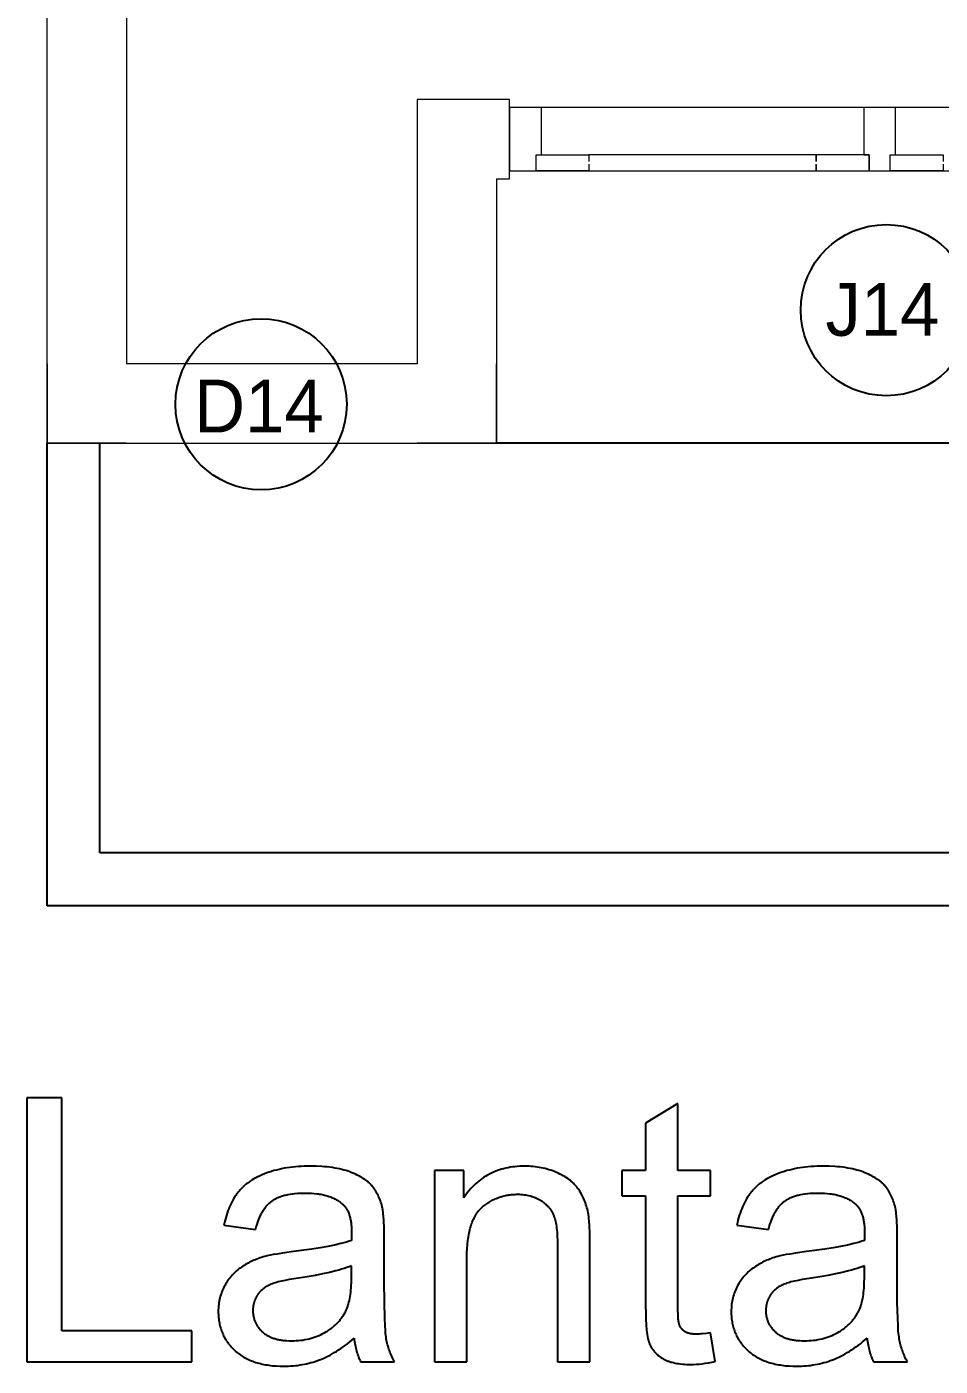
# Model space of a CAD drawing. Header units: metres. Extents: x 0 to 2861, y -1 to 1496.
# Drawn here: x 18.336 to 20.064, y 2.229 to 4.762 of the extents above; entities that cross this region are included whole.
import ezdxf

# ---------------------------------------------------------------- set-up
doc = ezdxf.new("R2010")
doc.units = ezdxf.units.M
doc.layers.add('ARS-KUSEN', color=25, linetype='Continuous', lineweight=9)
doc.layers.add('ARS_DINDING', color=1, linetype='Continuous', lineweight=15)
for name, color, linetype in [('ARS-LANTAI', 2, 'Continuous'), ('Default', 18, 'Continuous'), ('TEKS', 7, 'Continuous')]:
    doc.layers.add(name, color=color, linetype=linetype)

msp = doc.modelspace()

# ---------------------------------------------------------------- linework, layer by layer
at = {"layer": 'ARS-KUSEN'}
for points in [[(19.2498, 4.49), (19.2998, 4.49), (19.2998, 4.52), (19.3098, 4.52), (19.3098, 4.61), (19.2498, 4.61)], [(20.6498, 4.61), (19.2498, 4.61), (19.2498, 4.49), (20.6498, 4.49)], [(19.9298, 4.49), (19.9698, 4.49), (19.9698, 4.52), (19.9798, 4.52), (19.9798, 4.61), (19.9198, 4.61), (19.9198, 4.52), (19.9298, 4.52)]]:
    msp.add_lwpolyline(points, close=True, dxfattribs=at)
for points in [[(19.3998, 4.5025), (19.3998, 4.49), (19.2998, 4.49), (19.2998, 4.52), (19.3998, 4.52), (19.3998, 4.5075)], [(19.8298, 4.5075), (19.8298, 4.52), (19.3998, 4.52), (19.3998, 4.5075)], [(19.8298, 4.5025), (19.8298, 4.49), (19.9298, 4.49), (19.9298, 4.52), (19.8298, 4.52), (19.8298, 4.5075)], [(20.0698, 4.5025), (20.0698, 4.49), (19.9698, 4.49), (19.9698, 4.52), (20.0698, 4.52), (20.0698, 4.5075)], [(19.3998, 4.5025), (19.3998, 4.49), (19.8298, 4.49), (19.8298, 4.5025)]]:
    msp.add_lwpolyline(points, dxfattribs=at)
at = {"layer": 'ARS-LANTAI'}
for points in [[(18.3748, 3.1), (18.3748, 3.975)], [(18.4748, 3.2), (18.4748, 3.975)], [(20.6748, 3.975), (19.2248, 3.975)], [(21.3748, 3.2), (18.4748, 3.2)], [(21.3748, 3.1), (18.3748, 3.1)]]:
    msp.add_lwpolyline(points, dxfattribs=at)
at = {"layer": 'ARS_DINDING', "color": 251}
for points in [[(18.5248, 3.975), (18.3748, 3.975), (18.3748, 8.1)], [(18.5248, 8.1), (18.5248, 4.125)], [(19.2248, 4.475), (19.2498, 4.475), (19.2498, 4.625), (19.0748, 4.625), (19.0748, 4.125)], [(19.2248, 4.475), (19.2248, 3.975), (19.0748, 3.975)], [(18.3748, 4.125), (18.3748, 3.975), (19.2248, 3.975), (19.2248, 4.125)], [(19.0748, 4.125), (18.5248, 4.125)]]:
    msp.add_lwpolyline(points, dxfattribs=at)
at = {"layer": 'Default'}
for points in [[(18.4025, 2.7368), (18.3364, 2.7368)], [(18.3364, 2.7368), (18.3364, 2.2372)], [(18.4025, 2.2961), (18.4025, 2.7368)], [(19.5681, 2.7256), (19.5071, 2.6888)], [(19.5681, 2.5991), (19.5681, 2.7256)], [(19.5071, 2.6888), (19.5071, 2.5991)], [(19.0095, 2.5272), (19.0088, 2.5303), (19.008, 2.5334), (19.0072, 2.5364), (19.0063, 2.5393), (19.0053, 2.5421), (19.0043, 2.5449), (19.0032, 2.5476), (19.002, 2.5502), (19.0008, 2.5528), (18.9995, 2.5553), (18.9981, 2.5578), (18.9967, 2.5601), (18.9952, 2.5624), (18.9937, 2.5647), (18.9921, 2.5669), (18.9904, 2.569), (18.9896, 2.57), (18.9887, 2.571), (18.9877, 2.572), (18.9868, 2.573), (18.9858, 2.574), (18.9848, 2.575), (18.9837, 2.5759), (18.9826, 2.5769), (18.9815, 2.5778), (18.9804, 2.5787), (18.9792, 2.5797), (18.978, 2.5806), (18.9756, 2.5823), (18.973, 2.5841), (18.9702, 2.5858), (18.9674, 2.5874), (18.9644, 2.589), (18.9613, 2.5906), (18.9581, 2.5921), (18.9548, 2.5936), (18.9514, 2.595), (18.9478, 2.5964), (18.9441, 2.5977), (18.9403, 2.5989), (18.9363, 2.6001), (18.9322, 2.6012), (18.928, 2.6021), (18.9236, 2.603), (18.9191, 2.6038), (18.9145, 2.6046), (18.9097, 2.6052), (18.9048, 2.6058), (18.8998, 2.6062), (18.8946, 2.6066), (18.8838, 2.6071), (18.8725, 2.6073), (18.8667, 2.6072), (18.861, 2.6071), (18.8554, 2.6068), (18.8498, 2.6065), (18.8444, 2.606), (18.8391, 2.6055), (18.8338, 2.6048), (18.8286, 2.6041), (18.8235, 2.6033), (18.8185, 2.6023), (18.8136, 2.6013), (18.8088, 2.6001), (18.804, 2.5989), (18.7994, 2.5975), (18.7948, 2.5961), (18.7904, 2.5945), (18.786, 2.5929), (18.7818, 2.5911), (18.7776, 2.5893), (18.7737, 2.5874), (18.7698, 2.5855), (18.7661, 2.5834), (18.7625, 2.5812), (18.7591, 2.579), (18.7574, 2.5779), (18.7558, 2.5767), (18.7541, 2.5755), (18.7526, 2.5743), (18.751, 2.573), (18.7495, 2.5718), (18.748, 2.5705), (18.7466, 2.5692), (18.7452, 2.5679), (18.7438, 2.5665), (18.7424, 2.5652), (18.7411, 2.5638), (18.7398, 2.5624), (18.7386, 2.561), (18.7373, 2.5595), (18.7362, 2.558), (18.735, 2.5566), (18.7339, 2.555), (18.7327, 2.5535), (18.7316, 2.5519), (18.7295, 2.5486), (18.7274, 2.5453), (18.7255, 2.5418), (18.7236, 2.5382), (18.7218, 2.5345), (18.7201, 2.5307), (18.7184, 2.5267), (18.7169, 2.5226), (18.7154, 2.5185), (18.714, 2.5142), (18.7127, 2.5098), (18.7114, 2.5052), (18.7103, 2.5006), (18.7092, 2.4958)], [(19.1629, 2.5991), (19.1077, 2.5991)], [(19.1077, 2.5991), (19.1077, 2.2372)], [(19.4018, 2.4597), (19.4016, 2.4794), (19.401, 2.4959), (19.4005, 2.503), (19.3999, 2.5092), (19.3996, 2.5121), (19.3992, 2.5147), (19.3988, 2.5171), (19.3984, 2.5194), (19.3977, 2.5226), (19.3969, 2.5258), (19.3961, 2.529), (19.3952, 2.532), (19.3942, 2.5351), (19.3932, 2.538), (19.3921, 2.541), (19.3909, 2.5438), (19.3897, 2.5466), (19.3884, 2.5494), (19.387, 2.5521), (19.3856, 2.5547), (19.3841, 2.5573), (19.3826, 2.5598), (19.381, 2.5623), (19.3793, 2.5647), (19.3784, 2.5659), (19.3776, 2.567), (19.3766, 2.5682), (19.3757, 2.5693), (19.3747, 2.5705), (19.3737, 2.5716), (19.3727, 2.5727), (19.3716, 2.5738), (19.3705, 2.5748), (19.3694, 2.5759), (19.3683, 2.5769), (19.3671, 2.578), (19.366, 2.579), (19.3647, 2.58), (19.3635, 2.581), (19.3622, 2.5819), (19.3596, 2.5838), (19.3569, 2.5857), (19.354, 2.5875), (19.3511, 2.5892), (19.348, 2.5909), (19.3449, 2.5925), (19.3416, 2.594), (19.3382, 2.5955), (19.3348, 2.597), (19.3313, 2.5983), (19.3278, 2.5995), (19.3242, 2.6007), (19.3206, 2.6017), (19.3169, 2.6027), (19.3132, 2.6036), (19.3095, 2.6044), (19.3057, 2.605), (19.3019, 2.6056), (19.298, 2.6061), (19.2941, 2.6066), (19.2902, 2.6069), (19.2862, 2.6071), (19.2822, 2.6072), (19.2781, 2.6073), (19.2734, 2.6072), (19.2688, 2.6071), (19.2643, 2.6068), (19.2598, 2.6064), (19.2554, 2.6058), (19.2511, 2.6052), (19.2468, 2.6044), (19.2426, 2.6036), (19.2385, 2.6026), (19.2345, 2.6015), (19.2305, 2.6002), (19.2266, 2.5989), (19.2227, 2.5975), (19.219, 2.5959), (19.2153, 2.5942), (19.2116, 2.5924), (19.2081, 2.5905), (19.2046, 2.5884), (19.2011, 2.5863), (19.1978, 2.584), (19.1945, 2.5816), (19.1913, 2.5791), (19.1881, 2.5765), (19.185, 2.5737), (19.182, 2.5709), (19.1791, 2.5679), (19.1762, 2.5648), (19.1734, 2.5616), (19.1707, 2.5583), (19.168, 2.5549), (19.1654, 2.5513), (19.1629, 2.5476)], [(19.1629, 2.5476), (19.1629, 2.5991)], [(19.5071, 2.5991), (19.4621, 2.5991)], [(19.4621, 2.5991), (19.4621, 2.5514)], [(19.6298, 2.5991), (19.5681, 2.5991)], [(19.6298, 2.5514), (19.6298, 2.5991)], [(19.9799, 2.5272), (19.9791, 2.5303), (19.9784, 2.5334), (19.9775, 2.5364), (19.9766, 2.5393), (19.9756, 2.5421), (19.9746, 2.5449), (19.9735, 2.5476), (19.9724, 2.5502), (19.9711, 2.5528), (19.9698, 2.5553), (19.9685, 2.5578), (19.9671, 2.5601), (19.9656, 2.5624), (19.964, 2.5647), (19.9624, 2.5669), (19.9608, 2.569), (19.9599, 2.57), (19.959, 2.571), (19.9581, 2.572), (19.9571, 2.573), (19.9561, 2.574), (19.9551, 2.575), (19.9541, 2.5759), (19.953, 2.5769), (19.9519, 2.5778), (19.9507, 2.5787), (19.9496, 2.5797), (19.9484, 2.5806), (19.9459, 2.5823), (19.9433, 2.5841), (19.9406, 2.5858), (19.9377, 2.5874), (19.9348, 2.589), (19.9317, 2.5906), (19.9285, 2.5921), (19.9252, 2.5936), (19.9217, 2.595), (19.9182, 2.5964), (19.9145, 2.5977), (19.9106, 2.5989), (19.9067, 2.6001), (19.9026, 2.6012), (19.8984, 2.6021), (19.894, 2.603), (19.8895, 2.6038), (19.8848, 2.6046), (19.8801, 2.6052), (19.8752, 2.6058), (19.8701, 2.6062), (19.8649, 2.6066), (19.8542, 2.6071), (19.8428, 2.6073), (19.837, 2.6072), (19.8313, 2.6071), (19.8257, 2.6068), (19.8202, 2.6065), (19.8148, 2.606), (19.8094, 2.6055), (19.8041, 2.6048), (19.799, 2.6041), (19.7939, 2.6033), (19.7889, 2.6023), (19.784, 2.6013), (19.7791, 2.6001), (19.7744, 2.5989), (19.7697, 2.5975), (19.7652, 2.5961), (19.7607, 2.5945), (19.7563, 2.5929), (19.7521, 2.5911), (19.748, 2.5893), (19.744, 2.5874), (19.7402, 2.5855), (19.7365, 2.5834), (19.7329, 2.5812), (19.7294, 2.579), (19.7278, 2.5779), (19.7261, 2.5767), (19.7245, 2.5755), (19.7229, 2.5743), (19.7214, 2.573), (19.7199, 2.5718), (19.7184, 2.5705), (19.7169, 2.5692), (19.7155, 2.5679), (19.7141, 2.5665), (19.7128, 2.5652), (19.7115, 2.5638), (19.7102, 2.5624), (19.7089, 2.561), (19.7077, 2.5595), (19.7065, 2.558), (19.7053, 2.5566), (19.7042, 2.555), (19.7031, 2.5535), (19.702, 2.5519), (19.6998, 2.5486), (19.6978, 2.5453), (19.6958, 2.5418), (19.6939, 2.5382), (19.6921, 2.5345), (19.6904, 2.5307), (19.6888, 2.5267), (19.6872, 2.5226), (19.6857, 2.5185), (19.6843, 2.5142), (19.683, 2.5098), (19.6818, 2.5052), (19.6806, 2.5006), (19.6796, 2.4958)], [(18.7692, 2.4877), (18.7705, 2.4924), (18.7719, 2.4969), (18.7733, 2.5013), (18.7748, 2.5055), (18.7764, 2.5095), (18.7773, 2.5114), (18.7781, 2.5133), (18.779, 2.5151), (18.7799, 2.5169), (18.7808, 2.5186), (18.7818, 2.5203), (18.7828, 2.522), (18.7837, 2.5236), (18.7847, 2.5252), (18.7858, 2.5267), (18.7868, 2.5282), (18.7879, 2.5296), (18.789, 2.531), (18.7901, 2.5323), (18.7912, 2.5336), (18.7924, 2.5348), (18.7935, 2.536), (18.7947, 2.5372), (18.796, 2.5383), (18.7972, 2.5394), (18.7984, 2.5404), (18.7997, 2.5413), (18.801, 2.5423), (18.8024, 2.5432), (18.8038, 2.5441), (18.8052, 2.5449), (18.8067, 2.5457), (18.8083, 2.5465), (18.8098, 2.5473), (18.8115, 2.548), (18.8131, 2.5487), (18.8148, 2.5493), (18.8166, 2.55), (18.8184, 2.5506), (18.8202, 2.5512), (18.8221, 2.5517), (18.824, 2.5522), (18.826, 2.5527), (18.828, 2.5532), (18.8301, 2.5536), (18.8344, 2.5544), (18.8388, 2.555), (18.8434, 2.5556), (18.8482, 2.556), (18.8532, 2.5563), (18.8583, 2.5565), (18.8636, 2.5565), (18.8693, 2.5564), (18.8749, 2.5562), (18.8802, 2.5558), (18.8854, 2.5552), (18.8879, 2.5549), (18.8904, 2.5545), (18.8928, 2.5541), (18.8952, 2.5536), (18.8975, 2.5531), (18.8998, 2.5525), (18.9021, 2.5519), (18.9043, 2.5513), (18.9064, 2.5506), (18.9086, 2.5499), (18.9106, 2.5492), (18.9127, 2.5484), (18.9146, 2.5476), (18.9166, 2.5467), (18.9185, 2.5458), (18.9203, 2.5448), (18.9221, 2.5438), (18.9239, 2.5428), (18.9256, 2.5417), (18.9273, 2.5406), (18.9289, 2.5394), (18.9305, 2.5382), (18.932, 2.537), (18.9335, 2.5357), (18.934, 2.5352), (18.9346, 2.5347), (18.9351, 2.5342), (18.9356, 2.5337), (18.9361, 2.5332), (18.9366, 2.5327), (18.9371, 2.5321), (18.9376, 2.5315), (18.938, 2.531), (18.9385, 2.5304), (18.939, 2.5298), (18.9394, 2.5292), (18.9403, 2.528), (18.9411, 2.5267), (18.9419, 2.5253), (18.9427, 2.524), (18.9434, 2.5226), (18.9441, 2.5211), (18.9448, 2.5196), (18.9454, 2.5181), (18.946, 2.5165), (18.9465, 2.5148), (18.9471, 2.5132), (18.9476, 2.5115), (18.948, 2.5097), (18.9484, 2.5079), (18.9488, 2.506), (18.9492, 2.5042), (18.9495, 2.5022), (18.9498, 2.5003), (18.9501, 2.4982), (18.9503, 2.4962), (18.9505, 2.4941), (18.9506, 2.4919), (18.9508, 2.4875), (18.9509, 2.4829), (18.9505, 2.4669)], [(19.169, 2.4348), (19.1691, 2.4434), (19.1695, 2.4515), (19.17, 2.4593), (19.1708, 2.4668), (19.1713, 2.4704), (19.1718, 2.4739), (19.1724, 2.4774), (19.173, 2.4807), (19.1737, 2.484), (19.1745, 2.4871), (19.1753, 2.4902), (19.1761, 2.4932), (19.177, 2.4961), (19.178, 2.4989), (19.179, 2.5017), (19.1801, 2.5043), (19.1813, 2.5069), (19.1825, 2.5093), (19.1837, 2.5117), (19.185, 2.514), (19.1857, 2.5151), (19.1864, 2.5162), (19.1871, 2.5173), (19.1878, 2.5183), (19.1885, 2.5194), (19.1893, 2.5204), (19.19, 2.5214), (19.1908, 2.5223), (19.1916, 2.5233), (19.1924, 2.5242), (19.1932, 2.5251), (19.194, 2.526), (19.1949, 2.5268), (19.1957, 2.5276), (19.1966, 2.5285), (19.1975, 2.5292), (19.1993, 2.5308), (19.2011, 2.5323), (19.2029, 2.5337), (19.2048, 2.5351), (19.2066, 2.5364), (19.2085, 2.5377), (19.2104, 2.5389), (19.2124, 2.5401), (19.2143, 2.5413), (19.2163, 2.5424), (19.2183, 2.5434), (19.2203, 2.5444), (19.2224, 2.5454), (19.2244, 2.5463), (19.2265, 2.5471), (19.2286, 2.5479), (19.2307, 2.5487), (19.2329, 2.5494), (19.2351, 2.55), (19.2372, 2.5506), (19.2395, 2.5512), (19.2417, 2.5517), (19.2439, 2.5522), (19.2462, 2.5526), (19.2485, 2.5529), (19.2508, 2.5533), (19.2531, 2.5535), (19.2555, 2.5537), (19.2579, 2.5539), (19.2603, 2.554), (19.2627, 2.5541), (19.2651, 2.5541), (19.2682, 2.5541), (19.2712, 2.554), (19.2741, 2.5537), (19.277, 2.5534), (19.2799, 2.553), (19.2826, 2.5526), (19.2854, 2.552), (19.2881, 2.5514), (19.2894, 2.551), (19.2907, 2.5506), (19.292, 2.5502), (19.2933, 2.5498), (19.2946, 2.5494), (19.2959, 2.5489), (19.2971, 2.5484), (19.2984, 2.5479), (19.2996, 2.5474), (19.3008, 2.5468), (19.3021, 2.5462), (19.3032, 2.5456), (19.3044, 2.545), (19.3056, 2.5444), (19.3068, 2.5437), (19.3079, 2.543), (19.309, 2.5423), (19.3101, 2.5416), (19.3112, 2.5409), (19.3123, 2.5402), (19.3133, 2.5394), (19.3144, 2.5386), (19.3154, 2.5378), (19.3163, 2.537), (19.3173, 2.5362), (19.3182, 2.5354), (19.3191, 2.5345), (19.32, 2.5337), (19.3209, 2.5328), (19.3217, 2.5319), (19.3226, 2.531), (19.3234, 2.5301), (19.3242, 2.5292), (19.3249, 2.5282), (19.3257, 2.5273), (19.3264, 2.5263), (19.3271, 2.5253), (19.3277, 2.5243), (19.3284, 2.5233), (19.329, 2.5222), (19.3296, 2.5212), (19.3302, 2.5201), (19.3308, 2.519), (19.3313, 2.5179), (19.3319, 2.5168), (19.3324, 2.5157), (19.3328, 2.5145), (19.3333, 2.5134), (19.3337, 2.5122), (19.3342, 2.511), (19.3346, 2.5097), (19.335, 2.5085), (19.3357, 2.5058), (19.3364, 2.5029), (19.3371, 2.4999), (19.3377, 2.4968), (19.3382, 2.4935), (19.3387, 2.4901), (19.3391, 2.4865), (19.3394, 2.4828), (19.34, 2.4749), (19.3403, 2.4664), (19.3405, 2.4573)], [(19.4621, 2.5514), (19.5071, 2.5514)], [(19.5071, 2.5514), (19.5071, 2.3432)], [(19.5681, 2.3397), (19.5681, 2.5514)], [(19.5681, 2.5514), (19.6298, 2.5514)], [(19.7396, 2.4877), (19.7408, 2.4924), (19.7422, 2.4969), (19.7437, 2.5013), (19.7452, 2.5055), (19.7468, 2.5095), (19.7476, 2.5114), (19.7485, 2.5133), (19.7494, 2.5151), (19.7503, 2.5169), (19.7512, 2.5186), (19.7521, 2.5203), (19.7531, 2.522), (19.7541, 2.5236), (19.7551, 2.5252), (19.7561, 2.5267), (19.7572, 2.5282), (19.7582, 2.5296), (19.7593, 2.531), (19.7604, 2.5323), (19.7616, 2.5336), (19.7627, 2.5348), (19.7639, 2.536), (19.7651, 2.5372), (19.7663, 2.5383), (19.7675, 2.5394), (19.7688, 2.5404), (19.7701, 2.5413), (19.7714, 2.5423), (19.7727, 2.5432), (19.7741, 2.5441), (19.7756, 2.5449), (19.7771, 2.5457), (19.7786, 2.5465), (19.7802, 2.5473), (19.7818, 2.548), (19.7835, 2.5487), (19.7852, 2.5493), (19.7869, 2.55), (19.7887, 2.5506), (19.7906, 2.5512), (19.7925, 2.5517), (19.7944, 2.5522), (19.7964, 2.5527), (19.7984, 2.5532), (19.8004, 2.5536), (19.8047, 2.5544), (19.8091, 2.555), (19.8138, 2.5556), (19.8185, 2.556), (19.8235, 2.5563), (19.8287, 2.5565), (19.834, 2.5565), (19.8397, 2.5564), (19.8452, 2.5562), (19.8506, 2.5558), (19.8557, 2.5552), (19.8582, 2.5549), (19.8607, 2.5545), (19.8631, 2.5541), (19.8655, 2.5536), (19.8679, 2.5531), (19.8702, 2.5525), (19.8724, 2.5519), (19.8746, 2.5513), (19.8768, 2.5506), (19.8789, 2.5499), (19.881, 2.5492), (19.883, 2.5484), (19.885, 2.5476), (19.8869, 2.5467), (19.8888, 2.5458), (19.8907, 2.5448), (19.8925, 2.5438), (19.8942, 2.5428), (19.8959, 2.5417), (19.8976, 2.5406), (19.8992, 2.5394), (19.9008, 2.5382), (19.9024, 2.537), (19.9038, 2.5357), (19.9044, 2.5352), (19.9049, 2.5347), (19.9054, 2.5342), (19.906, 2.5337), (19.9065, 2.5332), (19.907, 2.5327), (19.9074, 2.5321), (19.9079, 2.5315), (19.9084, 2.531), (19.9089, 2.5304), (19.9093, 2.5298), (19.9098, 2.5292), (19.9106, 2.528), (19.9115, 2.5267), (19.9123, 2.5253), (19.913, 2.524), (19.9137, 2.5226), (19.9144, 2.5211), (19.9151, 2.5196), (19.9157, 2.5181), (19.9163, 2.5165), (19.9169, 2.5148), (19.9174, 2.5132), (19.9179, 2.5115), (19.9184, 2.5097), (19.9188, 2.5079), (19.9192, 2.506), (19.9195, 2.5042), (19.9199, 2.5022), (19.9201, 2.5003), (19.9204, 2.4982), (19.9206, 2.4962), (19.9208, 2.4941), (19.921, 2.4919), (19.9212, 2.4875), (19.9212, 2.4829), (19.9209, 2.4669)], [(19.0126, 2.4706), (19.0124, 2.4895), (19.0118, 2.5052), (19.0114, 2.5119), (19.0108, 2.5178), (19.0105, 2.5204), (19.0102, 2.5229), (19.0099, 2.5251), (19.0095, 2.5272)], [(19.9829, 2.4706), (19.9827, 2.4895), (19.9822, 2.5052), (19.9817, 2.5119), (19.9812, 2.5178), (19.9809, 2.5204), (19.9806, 2.5229), (19.9802, 2.5251), (19.9799, 2.5272)], [(18.7092, 2.4958), (18.7692, 2.4877)], [(19.6796, 2.4958), (19.7396, 2.4877)], [(18.9505, 2.4669), (18.946, 2.4654), (18.9412, 2.4639), (18.936, 2.4624), (18.9305, 2.461), (18.9187, 2.4581), (18.9056, 2.4555), (18.8913, 2.4529), (18.8758, 2.4504), (18.8411, 2.4457), (18.8241, 2.4435), (18.8093, 2.4412), (18.8027, 2.4401), (18.7968, 2.4389), (18.7914, 2.4377), (18.7866, 2.4365), (18.7836, 2.4357), (18.7805, 2.4347), (18.7776, 2.4338), (18.7746, 2.4327), (18.7717, 2.4316), (18.7689, 2.4305), (18.7661, 2.4293), (18.7633, 2.4281), (18.7606, 2.4268), (18.7579, 2.4255), (18.7552, 2.4241), (18.7526, 2.4227), (18.75, 2.4212), (18.7474, 2.4197), (18.7449, 2.4181), (18.7425, 2.4164), (18.74, 2.4147), (18.7377, 2.413), (18.7354, 2.4111), (18.7331, 2.4092), (18.7309, 2.4073), (18.7288, 2.4052), (18.7268, 2.4031), (18.7247, 2.401), (18.7228, 2.3987), (18.7209, 2.3964), (18.7191, 2.394), (18.7173, 2.3916), (18.7156, 2.3891), (18.7139, 2.3865), (18.7123, 2.3839), (18.7108, 2.3812), (18.7093, 2.3784), (18.7079, 2.3756), (18.7067, 2.3727), (18.7055, 2.3699), (18.7044, 2.367), (18.7034, 2.364), (18.7025, 2.361), (18.7017, 2.358), (18.701, 2.355), (18.7004, 2.3519), (18.6998, 2.3488), (18.6994, 2.3456), (18.6991, 2.3424), (18.6989, 2.3392), (18.6987, 2.3359), (18.6987, 2.3326), (18.6987, 2.3298), (18.6988, 2.327), (18.6989, 2.3242), (18.6992, 2.3215), (18.6995, 2.3188), (18.6998, 2.3162), (18.7002, 2.3135), (18.7007, 2.3109), (18.7012, 2.3084), (18.7018, 2.3058), (18.7025, 2.3033), (18.7032, 2.3009), (18.704, 2.2984), (18.7048, 2.296), (18.7057, 2.2936), (18.7067, 2.2913), (18.7077, 2.289), (18.7088, 2.2867), (18.71, 2.2845), (18.7112, 2.2822), (18.7125, 2.2801), (18.7138, 2.2779), (18.7152, 2.2758), (18.7167, 2.2737), (18.7182, 2.2716), (18.7198, 2.2696), (18.7215, 2.2676), (18.7232, 2.2657), (18.725, 2.2637), (18.7268, 2.2618), (18.7287, 2.26), (18.7307, 2.2581), (18.7327, 2.2563), (18.7348, 2.2546), (18.737, 2.2529), (18.7391, 2.2513), (18.7414, 2.2497), (18.7437, 2.2482), (18.746, 2.2468), (18.7485, 2.2454), (18.7509, 2.244), (18.7534, 2.2427), (18.756, 2.2415), (18.7586, 2.2404), (18.7613, 2.2392), (18.764, 2.2382), (18.7668, 2.2372), (18.7696, 2.2363), (18.7725, 2.2354), (18.7755, 2.2345), (18.7785, 2.2338), (18.7815, 2.2331), (18.7846, 2.2324), (18.7878, 2.2318), (18.791, 2.2313), (18.7943, 2.2308), (18.7976, 2.2304), (18.801, 2.23), (18.8044, 2.2297), (18.8079, 2.2294), (18.815, 2.2291), (18.8224, 2.229), (18.8269, 2.229), (18.8314, 2.2292), (18.8358, 2.2294), (18.8402, 2.2297), (18.8445, 2.2301), (18.8488, 2.2306), (18.8531, 2.2313), (18.8574, 2.232), (18.8616, 2.2327), (18.8658, 2.2336), (18.8699, 2.2346), (18.874, 2.2357), (18.8781, 2.2368), (18.8821, 2.2381), (18.8861, 2.2395), (18.89, 2.2409), (18.894, 2.2425), (18.898, 2.2441), (18.902, 2.246), (18.906, 2.2479), (18.91, 2.25), (18.914, 2.2522), (18.9181, 2.2546), (18.9222, 2.2571), (18.9263, 2.2597), (18.9305, 2.2625), (18.9346, 2.2654), (18.9388, 2.2684), (18.943, 2.2715), (18.9472, 2.2748), (18.9557, 2.2818)], [(19.0126, 2.3888), (19.0126, 2.4706)], [(19.4018, 2.2372), (19.4018, 2.4597)], [(19.9209, 2.4669), (19.9163, 2.4654), (19.9115, 2.4639), (19.9063, 2.4624), (19.9009, 2.461), (19.889, 2.4581), (19.876, 2.4555), (19.8617, 2.4529), (19.8462, 2.4504), (19.8115, 2.4457), (19.7944, 2.4435), (19.7796, 2.4412), (19.7731, 2.4401), (19.7671, 2.4389), (19.7618, 2.4377), (19.757, 2.4365), (19.7539, 2.4357), (19.7509, 2.4347), (19.7479, 2.4338), (19.745, 2.4327), (19.7421, 2.4316), (19.7392, 2.4305), (19.7364, 2.4293), (19.7336, 2.4281), (19.7309, 2.4268), (19.7282, 2.4255), (19.7255, 2.4241), (19.7229, 2.4227), (19.7203, 2.4212), (19.7178, 2.4197), (19.7153, 2.4181), (19.7128, 2.4164), (19.7104, 2.4147), (19.708, 2.413), (19.7057, 2.4111), (19.7035, 2.4092), (19.7013, 2.4073), (19.6992, 2.4052), (19.6971, 2.4031), (19.6951, 2.401), (19.6931, 2.3987), (19.6912, 2.3964), (19.6894, 2.394), (19.6876, 2.3916), (19.6859, 2.3891), (19.6843, 2.3865), (19.6827, 2.3839), (19.6811, 2.3812), (19.6796, 2.3784), (19.6783, 2.3756), (19.677, 2.3727), (19.6758, 2.3699), (19.6747, 2.367), (19.6737, 2.364), (19.6728, 2.361), (19.672, 2.358), (19.6713, 2.355), (19.6707, 2.3519), (19.6702, 2.3488), (19.6698, 2.3456), (19.6694, 2.3424), (19.6692, 2.3392), (19.6691, 2.3359), (19.669, 2.3326), (19.669, 2.3298), (19.6691, 2.327), (19.6693, 2.3242), (19.6695, 2.3215), (19.6698, 2.3188), (19.6701, 2.3162), (19.6705, 2.3135), (19.671, 2.3109), (19.6715, 2.3084), (19.6721, 2.3058), (19.6728, 2.3033), (19.6735, 2.3009), (19.6743, 2.2984), (19.6751, 2.296), (19.6761, 2.2936), (19.677, 2.2913), (19.6781, 2.289), (19.6792, 2.2867), (19.6803, 2.2845), (19.6815, 2.2822), (19.6828, 2.2801), (19.6842, 2.2779), (19.6856, 2.2758), (19.687, 2.2737), (19.6886, 2.2716), (19.6902, 2.2696), (19.6918, 2.2676), (19.6935, 2.2657), (19.6953, 2.2637), (19.6972, 2.2618), (19.6991, 2.26), (19.7011, 2.2581), (19.7031, 2.2563), (19.7052, 2.2546), (19.7073, 2.2529), (19.7095, 2.2513), (19.7117, 2.2497), (19.714, 2.2482), (19.7164, 2.2468), (19.7188, 2.2454), (19.7213, 2.244), (19.7238, 2.2427), (19.7263, 2.2415), (19.729, 2.2404), (19.7316, 2.2392), (19.7344, 2.2382), (19.7372, 2.2372), (19.74, 2.2363), (19.7429, 2.2354), (19.7458, 2.2345), (19.7488, 2.2338), (19.7519, 2.2331), (19.755, 2.2324), (19.7582, 2.2318), (19.7614, 2.2313), (19.7646, 2.2308), (19.768, 2.2304), (19.7713, 2.23), (19.7748, 2.2297), (19.7783, 2.2294), (19.7854, 2.2291), (19.7927, 2.229), (19.7972, 2.229), (19.8017, 2.2292), (19.8061, 2.2294), (19.8105, 2.2297), (19.8149, 2.2301), (19.8192, 2.2306), (19.8235, 2.2313), (19.8277, 2.232), (19.8319, 2.2327), (19.8361, 2.2336), (19.8402, 2.2346), (19.8443, 2.2357), (19.8484, 2.2368), (19.8524, 2.2381), (19.8564, 2.2395), (19.8604, 2.2409), (19.8643, 2.2425), (19.8683, 2.2441), (19.8723, 2.246), (19.8763, 2.2479), (19.8803, 2.25), (19.8844, 2.2522), (19.8885, 2.2546), (19.8926, 2.2571), (19.8967, 2.2597), (19.9008, 2.2625), (19.905, 2.2654), (19.9091, 2.2684), (19.9133, 2.2715), (19.9175, 2.2748), (19.926, 2.2818)], [(19.9829, 2.3888), (19.9829, 2.4706)], [(19.169, 2.2372), (19.169, 2.4348)], [(19.3405, 2.4573), (19.3405, 2.2372)], [(18.9505, 2.4188), (18.9462, 2.4171), (18.9417, 2.4155), (18.9368, 2.4138), (18.9318, 2.4123), (18.9264, 2.4107), (18.9208, 2.4092), (18.9088, 2.4062), (18.8957, 2.4034), (18.8817, 2.4007), (18.8665, 2.3981), (18.8503, 2.3956), (18.8328, 2.3928), (18.8251, 2.3914), (18.818, 2.3898), (18.8117, 2.3883), (18.8088, 2.3875), (18.8061, 2.3867), (18.8035, 2.3859), (18.8011, 2.3851), (18.7989, 2.3842), (18.7968, 2.3834), (18.7949, 2.3825), (18.793, 2.3816), (18.7912, 2.3806), (18.7894, 2.3796), (18.7886, 2.379), (18.7877, 2.3785), (18.7869, 2.3779), (18.7861, 2.3774), (18.7853, 2.3768), (18.7845, 2.3762), (18.7837, 2.3756), (18.7829, 2.375), (18.7822, 2.3743), (18.7815, 2.3737), (18.7807, 2.3731), (18.78, 2.3724), (18.7793, 2.3717), (18.7787, 2.371), (18.778, 2.3703), (18.7773, 2.3696), (18.7767, 2.3689), (18.7761, 2.3681), (18.7755, 2.3674), (18.7749, 2.3666), (18.7743, 2.3658), (18.7737, 2.365), (18.7732, 2.3642), (18.7726, 2.3634), (18.7721, 2.3626), (18.7716, 2.3618), (18.7711, 2.3609), (18.7706, 2.3601), (18.7702, 2.3593), (18.7697, 2.3584), (18.7693, 2.3576), (18.7689, 2.3567), (18.7685, 2.3558), (18.7681, 2.3549), (18.7678, 2.3541), (18.7674, 2.3532), (18.7671, 2.3523), (18.7668, 2.3514), (18.7665, 2.3505), (18.7662, 2.3496), (18.766, 2.3487), (18.7657, 2.3478), (18.7655, 2.3468), (18.7653, 2.3459), (18.7651, 2.345), (18.7649, 2.344), (18.7648, 2.3431), (18.7646, 2.3421), (18.7645, 2.3412), (18.7644, 2.3402), (18.7643, 2.3392), (18.7642, 2.3382), (18.7641, 2.3363), (18.7641, 2.3343), (18.7641, 2.3328), (18.7642, 2.3313), (18.7643, 2.3298), (18.7644, 2.3283), (18.7646, 2.3268), (18.7648, 2.3254), (18.765, 2.3239), (18.7653, 2.3225), (18.7656, 2.3211), (18.7659, 2.3198), (18.7663, 2.3184), (18.7667, 2.317), (18.7672, 2.3157), (18.7677, 2.3144), (18.7682, 2.3131), (18.7688, 2.3118), (18.7694, 2.3105), (18.77, 2.3093), (18.7707, 2.308), (18.7714, 2.3068), (18.7721, 2.3056), (18.7729, 2.3044), (18.7737, 2.3032), (18.7746, 2.3021), (18.7754, 2.3009), (18.7764, 2.2998), (18.7773, 2.2987), (18.7783, 2.2976), (18.7794, 2.2965), (18.7804, 2.2955), (18.7815, 2.2944), (18.7827, 2.2934), (18.7839, 2.2924), (18.7851, 2.2914), (18.7863, 2.2905), (18.7876, 2.2896), (18.7889, 2.2887), (18.7903, 2.2878), (18.7916, 2.287), (18.793, 2.2862), (18.7945, 2.2855), (18.796, 2.2848), (18.7975, 2.2841), (18.799, 2.2834), (18.8006, 2.2828), (18.8022, 2.2822), (18.8039, 2.2816), (18.8056, 2.2811), (18.8073, 2.2806), (18.809, 2.2802), (18.8108, 2.2797), (18.8126, 2.2793), (18.8145, 2.279), (18.8164, 2.2786), (18.8183, 2.2783), (18.8202, 2.2781), (18.8222, 2.2778), (18.8242, 2.2776), (18.8284, 2.2773), (18.8326, 2.2771), (18.837, 2.277), (18.8414, 2.2771), (18.8458, 2.2773), (18.8501, 2.2776), (18.8543, 2.278), (18.8584, 2.2785), (18.8625, 2.2792), (18.8666, 2.28), (18.8705, 2.2809), (18.8744, 2.2819), (18.8783, 2.2831), (18.8821, 2.2844), (18.8858, 2.2858), (18.8895, 2.2873), (18.8931, 2.2889), (18.8966, 2.2907), (18.9001, 2.2925), (18.9035, 2.2945), (18.9051, 2.2955), (18.9068, 2.2966), (18.9084, 2.2977), (18.9099, 2.2988), (18.9115, 2.2999), (18.913, 2.301), (18.9145, 2.3022), (18.9159, 2.3033), (18.9173, 2.3045), (18.9187, 2.3058), (18.9201, 2.307), (18.9215, 2.3083), (18.9228, 2.3096), (18.924, 2.3109), (18.9253, 2.3122), (18.9265, 2.3136), (18.9277, 2.315), (18.9289, 2.3164), (18.93, 2.3178), (18.9311, 2.3193), (18.9322, 2.3207), (18.9333, 2.3222), (18.9343, 2.3237), (18.9353, 2.3253), (18.9363, 2.3268), (18.9372, 2.3284), (18.9381, 2.33), (18.939, 2.3316), (18.9398, 2.3333), (18.9407, 2.335), (18.9413, 2.3363), (18.9419, 2.3376), (18.9424, 2.339), (18.943, 2.3405), (18.9435, 2.342), (18.944, 2.3435), (18.9445, 2.345), (18.945, 2.3466), (18.9459, 2.3499), (18.9467, 2.3533), (18.9474, 2.3569), (18.9481, 2.3607), (18.9487, 2.3646), (18.9492, 2.3687), (18.9496, 2.3729), (18.9499, 2.3773), (18.9502, 2.3818), (18.9504, 2.3865), (18.9505, 2.3963)], [(18.9505, 2.3963), (18.9505, 2.4188)], [(19.9209, 2.4188), (19.9166, 2.4171), (19.912, 2.4155), (19.9072, 2.4138), (19.9021, 2.4123), (19.8968, 2.4107), (19.8911, 2.4092), (19.8791, 2.4062), (19.8661, 2.4034), (19.852, 2.4007), (19.8369, 2.3981), (19.8207, 2.3956), (19.8032, 2.3928), (19.7954, 2.3914), (19.7884, 2.3898), (19.782, 2.3883), (19.7791, 2.3875), (19.7764, 2.3867), (19.7738, 2.3859), (19.7714, 2.3851), (19.7692, 2.3842), (19.7672, 2.3834), (19.7652, 2.3825), (19.7634, 2.3816), (19.7615, 2.3806), (19.7598, 2.3796), (19.7589, 2.379), (19.7581, 2.3785), (19.7572, 2.3779), (19.7564, 2.3774), (19.7556, 2.3768), (19.7548, 2.3762), (19.754, 2.3756), (19.7533, 2.375), (19.7525, 2.3743), (19.7518, 2.3737), (19.7511, 2.3731), (19.7504, 2.3724), (19.7497, 2.3717), (19.749, 2.371), (19.7483, 2.3703), (19.7477, 2.3696), (19.747, 2.3689), (19.7464, 2.3681), (19.7458, 2.3674), (19.7452, 2.3666), (19.7446, 2.3658), (19.7441, 2.365), (19.7435, 2.3642), (19.743, 2.3634), (19.7425, 2.3626), (19.7419, 2.3618), (19.7415, 2.3609), (19.741, 2.3601), (19.7405, 2.3593), (19.7401, 2.3584), (19.7397, 2.3576), (19.7392, 2.3567), (19.7389, 2.3558), (19.7385, 2.3549), (19.7381, 2.3541), (19.7378, 2.3532), (19.7375, 2.3523), (19.7372, 2.3514), (19.7369, 2.3505), (19.7366, 2.3496), (19.7363, 2.3487), (19.7361, 2.3478), (19.7359, 2.3468), (19.7357, 2.3459), (19.7355, 2.345), (19.7353, 2.344), (19.7351, 2.3431), (19.735, 2.3421), (19.7349, 2.3412), (19.7348, 2.3402), (19.7347, 2.3392), (19.7346, 2.3382), (19.7345, 2.3363), (19.7345, 2.3343), (19.7345, 2.3328), (19.7345, 2.3313), (19.7346, 2.3298), (19.7347, 2.3283), (19.7349, 2.3268), (19.7351, 2.3254), (19.7353, 2.3239), (19.7356, 2.3225), (19.7359, 2.3211), (19.7363, 2.3198), (19.7367, 2.3184), (19.7371, 2.317), (19.7375, 2.3157), (19.738, 2.3144), (19.7385, 2.3131), (19.7391, 2.3118), (19.7397, 2.3105), (19.7403, 2.3093), (19.741, 2.308), (19.7417, 2.3068), (19.7425, 2.3056), (19.7432, 2.3044), (19.7441, 2.3032), (19.7449, 2.3021), (19.7458, 2.3009), (19.7467, 2.2998), (19.7477, 2.2987), (19.7487, 2.2976), (19.7497, 2.2965), (19.7508, 2.2955), (19.7519, 2.2944), (19.753, 2.2934), (19.7542, 2.2924), (19.7554, 2.2914), (19.7567, 2.2905), (19.7579, 2.2896), (19.7593, 2.2887), (19.7606, 2.2878), (19.762, 2.287), (19.7634, 2.2862), (19.7648, 2.2855), (19.7663, 2.2848), (19.7678, 2.2841), (19.7694, 2.2834), (19.771, 2.2828), (19.7726, 2.2822), (19.7742, 2.2816), (19.7759, 2.2811), (19.7776, 2.2806), (19.7794, 2.2802), (19.7812, 2.2797), (19.783, 2.2793), (19.7848, 2.279), (19.7867, 2.2786), (19.7886, 2.2783), (19.7906, 2.2781), (19.7926, 2.2778), (19.7946, 2.2776), (19.7987, 2.2773), (19.803, 2.2771), (19.8074, 2.277), (19.8118, 2.2771), (19.8161, 2.2773), (19.8204, 2.2776), (19.8246, 2.278), (19.8288, 2.2785), (19.8329, 2.2792), (19.8369, 2.28), (19.8409, 2.2809), (19.8448, 2.2819), (19.8486, 2.2831), (19.8524, 2.2844), (19.8562, 2.2858), (19.8598, 2.2873), (19.8634, 2.2889), (19.867, 2.2907), (19.8704, 2.2925), (19.8738, 2.2945), (19.8755, 2.2955), (19.8771, 2.2966), (19.8787, 2.2977), (19.8803, 2.2988), (19.8818, 2.2999), (19.8833, 2.301), (19.8848, 2.3022), (19.8863, 2.3033), (19.8877, 2.3045), (19.8891, 2.3058), (19.8905, 2.307), (19.8918, 2.3083), (19.8931, 2.3096), (19.8944, 2.3109), (19.8956, 2.3122), (19.8969, 2.3136), (19.8981, 2.315), (19.8992, 2.3164), (19.9004, 2.3178), (19.9015, 2.3193), (19.9026, 2.3207), (19.9036, 2.3222), (19.9046, 2.3237), (19.9056, 2.3253), (19.9066, 2.3268), (19.9075, 2.3284), (19.9084, 2.33), (19.9093, 2.3316), (19.9102, 2.3333), (19.911, 2.335), (19.9116, 2.3363), (19.9122, 2.3376), (19.9128, 2.339), (19.9133, 2.3405), (19.9139, 2.342), (19.9144, 2.3435), (19.9149, 2.345), (19.9153, 2.3466), (19.9162, 2.3499), (19.917, 2.3533), (19.9178, 2.3569), (19.9184, 2.3607), (19.919, 2.3646), (19.9195, 2.3687), (19.9199, 2.3729), (19.9203, 2.3773), (19.9205, 2.3818), (19.9207, 2.3865), (19.9209, 2.3963)], [(19.9209, 2.3963), (19.9209, 2.4188)], [(19.032, 2.2372), (19.0306, 2.2398), (19.0292, 2.2424), (19.0279, 2.245), (19.0267, 2.2477), (19.0255, 2.2503), (19.0244, 2.253), (19.0233, 2.2557), (19.0223, 2.2584), (19.0214, 2.2611), (19.0205, 2.2639), (19.0197, 2.2666), (19.0189, 2.2694), (19.0182, 2.2722), (19.0176, 2.275), (19.017, 2.2778), (19.0165, 2.2806), (19.016, 2.2837), (19.0156, 2.2873), (19.0152, 2.2913), (19.0148, 2.2959), (19.0141, 2.3065), (19.0136, 2.319), (19.0128, 2.35), (19.0126, 2.3888)], [(20.0023, 2.2372), (20.0009, 2.2398), (19.9996, 2.2424), (19.9983, 2.245), (19.997, 2.2477), (19.9959, 2.2503), (19.9947, 2.253), (19.9937, 2.2557), (19.9927, 2.2584), (19.9917, 2.2611), (19.9909, 2.2639), (19.99, 2.2666), (19.9893, 2.2694), (19.9886, 2.2722), (19.9879, 2.275), (19.9874, 2.2778), (19.9868, 2.2806), (19.9864, 2.2837), (19.9859, 2.2873), (19.9855, 2.2913), (19.9851, 2.2959), (19.9845, 2.3065), (19.9839, 2.319), (19.9832, 2.35), (19.9829, 2.3888)], [(19.5071, 2.3432), (19.5072, 2.3299), (19.5076, 2.3179), (19.5082, 2.3071), (19.509, 2.2974), (19.5095, 2.2931), (19.51, 2.289), (19.5107, 2.2852), (19.5113, 2.2817), (19.5117, 2.2801), (19.5121, 2.2785), (19.5125, 2.277), (19.5129, 2.2756), (19.5133, 2.2743), (19.5137, 2.273), (19.5142, 2.2718), (19.5146, 2.2707), (19.5151, 2.2697), (19.5156, 2.2686), (19.5161, 2.2676), (19.5167, 2.2665), (19.5172, 2.2655), (19.5178, 2.2645), (19.5184, 2.2635), (19.519, 2.2625), (19.5197, 2.2616), (19.5204, 2.2606), (19.5211, 2.2597), (19.5218, 2.2587), (19.5225, 2.2578), (19.5233, 2.2569), (19.524, 2.256), (19.5248, 2.2552), (19.5257, 2.2543), (19.5265, 2.2535), (19.5274, 2.2526), (19.5283, 2.2518), (19.5292, 2.251), (19.5301, 2.2502), (19.531, 2.2494), (19.532, 2.2486), (19.533, 2.2479), (19.534, 2.2471), (19.535, 2.2464), (19.5361, 2.2457), (19.5383, 2.2443), (19.5405, 2.2429), (19.5417, 2.2423), (19.5429, 2.2417), (19.5441, 2.2411), (19.5454, 2.2405), (19.5466, 2.2399), (19.548, 2.2394), (19.5493, 2.2388), (19.5507, 2.2383), (19.5521, 2.2378), (19.5535, 2.2374), (19.5549, 2.2369), (19.5564, 2.2365), (19.5595, 2.2357), (19.5627, 2.235), (19.566, 2.2344), (19.5694, 2.2339), (19.5729, 2.2334), (19.5766, 2.233), (19.5803, 2.2328), (19.5842, 2.2325), (19.5882, 2.2324), (19.5923, 2.2324), (19.5975, 2.2325), (19.6029, 2.2327), (19.6084, 2.2331), (19.6141, 2.2337), (19.62, 2.2345), (19.6261, 2.2354), (19.6323, 2.2366), (19.6387, 2.2378)], [(19.6298, 2.292), (19.6219, 2.291), (19.6147, 2.2902), (19.6115, 2.29), (19.6084, 2.2898), (19.6056, 2.2897), (19.6029, 2.2896), (19.6012, 2.2897), (19.5996, 2.2897), (19.598, 2.2898), (19.5965, 2.2899), (19.595, 2.2901), (19.5936, 2.2903), (19.5922, 2.2905), (19.5908, 2.2907), (19.5896, 2.291), (19.5889, 2.2912), (19.5883, 2.2914), (19.5877, 2.2915), (19.5871, 2.2917), (19.5866, 2.2919), (19.586, 2.2921), (19.5854, 2.2923), (19.5849, 2.2926), (19.5844, 2.2928), (19.5839, 2.293), (19.5834, 2.2933), (19.5829, 2.2935), (19.5824, 2.2938), (19.5819, 2.2941), (19.5815, 2.2944), (19.581, 2.2946), (19.5806, 2.2949), (19.5802, 2.2952), (19.5797, 2.2955), (19.5793, 2.2958), (19.5789, 2.2962), (19.5785, 2.2965), (19.5781, 2.2968), (19.5778, 2.2971), (19.5774, 2.2975), (19.577, 2.2978), (19.5767, 2.2982), (19.5763, 2.2985), (19.576, 2.2989), (19.5756, 2.2993), (19.5753, 2.2996), (19.575, 2.3), (19.5747, 2.3004), (19.5744, 2.3008), (19.5741, 2.3012), (19.5738, 2.3016), (19.5735, 2.302), (19.5732, 2.3024), (19.573, 2.3029), (19.5727, 2.3033), (19.5725, 2.3037), (19.5722, 2.3042), (19.572, 2.3046), (19.5718, 2.3051), (19.5716, 2.3055), (19.5714, 2.306), (19.5713, 2.3062), (19.5712, 2.3065), (19.571, 2.307), (19.5708, 2.3076), (19.5706, 2.3082), (19.5704, 2.3088), (19.5703, 2.3095), (19.5701, 2.3102), (19.57, 2.3109), (19.5697, 2.3125), (19.5694, 2.3143), (19.5692, 2.3161), (19.5689, 2.3182), (19.5686, 2.3227), (19.5683, 2.3278), (19.5682, 2.3335), (19.5681, 2.3397)], [(18.6486, 2.2961), (18.4025, 2.2961)], [(18.6486, 2.2372), (18.6486, 2.2961)], [(18.9557, 2.2818), (18.956, 2.2786), (18.9564, 2.2755), (18.9569, 2.2724), (18.9574, 2.2694), (18.958, 2.2665), (18.9587, 2.2635), (18.9593, 2.2607), (18.9601, 2.2579), (18.9609, 2.2551), (18.9617, 2.2524), (18.9626, 2.2497), (18.9636, 2.2471), (18.9646, 2.2445), (18.9656, 2.242), (18.9668, 2.2396), (18.9679, 2.2372)], [(19.6387, 2.2378), (19.6298, 2.292)], [(19.926, 2.2818), (19.9264, 2.2786), (19.9268, 2.2755), (19.9273, 2.2724), (19.9278, 2.2694), (19.9284, 2.2665), (19.929, 2.2635), (19.9297, 2.2607), (19.9304, 2.2579), (19.9312, 2.2551), (19.9321, 2.2524), (19.933, 2.2497), (19.9339, 2.2471), (19.9349, 2.2445), (19.936, 2.242), (19.9371, 2.2396), (19.9383, 2.2372)], [(18.3364, 2.2372), (18.6486, 2.2372)], [(18.9679, 2.2372), (19.032, 2.2372)], [(19.1077, 2.2372), (19.169, 2.2372)], [(19.3405, 2.2372), (19.4018, 2.2372)], [(19.9383, 2.2372), (20.0023, 2.2372)]]:
    msp.add_lwpolyline(points, dxfattribs=at)
at = {"layer": 'TEKS'}
msp.add_circle((19.9623, 4.2265), 0.1619, dxfattribs=at)
at = {"layer": 'TEKS', "color": 5}
msp.add_circle((18.7797, 4.0485), 0.1619, dxfattribs=at)

# ---------------------------------------------------------------- texts
at = {"layer": 'TEKS', "char_height": 0.1, "attachment_point": 1}
for s, insert in [('J14', (19.8472, 4.278)), ('D14', (18.6528, 4.0951))]:
    msp.add_mtext_dynamic_manual_height_columns(s, width=29.643153, gutter_width=1, heights=[0], dxfattribs=dict(at, insert=insert))

doc.saveas('drawing.dxf')
